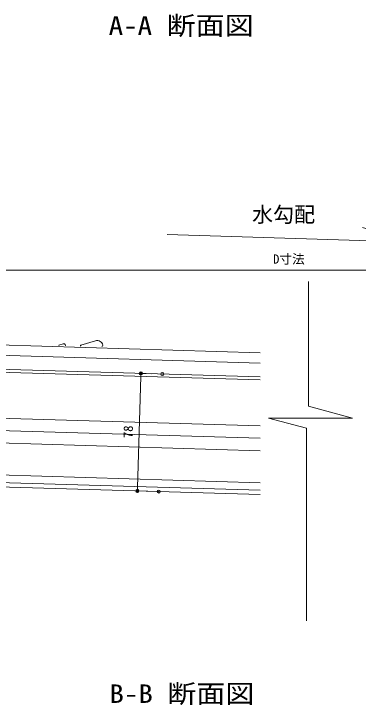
# Model space of a CAD drawing. Units: millimetres, scale not verified. Extents: x -1262 to 1261, y -891 to 891.
# Drawn here: x 283 to 511.3, y -101.3 to 357.4 of the extents above; entities that cross this region are included whole.
import ezdxf
from ezdxf.enums import TextEntityAlignment as Align

# ---------------------------------------------------------------- set-up
doc = ezdxf.new("R2010")
doc.units = ezdxf.units.MM
doc.header["$LTSCALE"] = 4
doc.header["$PDMODE"] = 32
doc.header["$PDSIZE"] = 2
for name, color, linetype, lineweight in [('0-0_0', 3, 'Continuous', 18), ('0-1_CSLAYER2', 7, 'Continuous', 18), ('0-2_金物', 7, 'Continuous', 18), ('0-4_Defpoints', 7, 'Continuous', 18)]:
    doc.layers.add(name, color=color, linetype=linetype, lineweight=lineweight)
doc.styles.add('ＭＳ ゴシック', font='')
doc.styles.get('ＭＳ ゴシック').set_extended_font_data('MS Gothic')

# ---------------------------------------------------------------- blocks, each defined once
blk = doc.blocks.new('BLKF0077')
at = {"layer": '0-2_金物', "color": 5}
blk.add_line((395.554, 229.784), (398.038, 230.508), dxfattribs=at)
for centre, radius, start, end in [((398.343, 229.57), 0.986, 12.65585, 108.04637), ((395.575, 229.711), 0.0764, 106.23992, 268.28164), ((399.048, 229.791), 0.257, 286.64174, 358.82448)]:
    blk.add_arc(centre, radius, start, end, dxfattribs=at)
blk = doc.blocks.new('BLKF0081')
at = {"layer": '0-2_金物', "color": 5}
blk.add_line((391.851, 229.791), (392.596, 230.008), dxfattribs=at)
for centre, radius, start, end in [((391.857, 229.769), 0.0229, 106.23992, 268.28164), ((392.688, 229.726), 0.296, 12.65585, 108.04637), ((392.899, 229.793), 0.0771, 286.64174, 358.82448)]:
    blk.add_arc(centre, radius, start, end, dxfattribs=at)
blk = doc.blocks.new('_Origin2')
at = {"layer": '0-0_0', "color": 7, "lineweight": 9}
blk.add_line((-0.5, 0), (-1, 0), dxfattribs=at)
for radius in [0.5, 0.25]:
    blk.add_circle((0, 0), radius, dxfattribs=at)
blk = doc.blocks.new('D55')
at = {"layer": '0-1_CSLAYER2', "lineweight": 9}
for p, q in [((2847.519, 3038.268), (2845.31, 2964.621)), ((2854.622, 3040.216), (2847.584, 3040.427)), ((2852.283, 2962.251), (2845.245, 2962.462))]:
    blk.add_line(p, q, dxfattribs=at)
at = {"layer": '0-4_Defpoints'}
for p in [(2861.819, 3040), (2845.245, 2962.462), (2859.48, 2962.035)]:
    blk.add_point(p, dxfattribs=at)
at = {"layer": '0-1_CSLAYER2', "xscale": 2.16, "yscale": 2.16}
for p, rotation in [((2847.584, 3040.427), 88.28164), ((2845.245, 2962.462), 268.28164)]:
    blk.add_blockref('_Origin2', p, dxfattribs=dict(at, rotation=rotation))
at = {"layer": '0-1_CSLAYER2', "style": 'ＭＳ ゴシック'}
blk.add_text('78', height=6.158, rotation=88.282, dxfattribs=at).set_placement((2843.89, 2997.318), align=Align.BOTTOM_LEFT)
blk = doc.blocks.new('D56')
at = {"layer": '0-1_CSLAYER2', "lineweight": 9}
blk.add_line((3305.1, 3108.944), (2586.356, 3108.944), dxfattribs=at)
at = {"layer": '0-1_CSLAYER2', "style": 'ＭＳ ゴシック'}
blk.add_text('D寸法', height=6.158, dxfattribs=at).set_placement((2935.228, 3111.344), align=Align.BOTTOM_LEFT)

msp = doc.modelspace()

# ---------------------------------------------------------------- linework, layer by layer
at = {"layer": '0-1_CSLAYER2'}
for p, q in [((446.21, 132.494), (119.774, 142.287)), ((446.21, 125.691), (119.571, 135.49))]:
    msp.add_line(p, q, dxfattribs=at)
at = {"layer": '0-1_CSLAYER2', "color": 3}
for p, q in [((446.21, 116.487), (155.183, 125.218)), ((446.21, 114.486), (155.123, 123.219)), ((446.21, 83.972), (154.208, 92.732)), ((446.21, 75.768), (166.559, 84.158)), ((446.21, 67.465), (166.31, 75.862)), ((446.21, 46.255), (173.349, 54.441)), ((446.21, 41.253), (208.903, 48.372)), ((446.21, 38.452), (213.192, 45.442))]:
    msp.add_line(p, q, dxfattribs=at)
at = {"layer": '0-2_金物'}
for p, q in [((478.46, 179.725), (478.46, 96.995)), ((477.129, -45.324), (477.129, 82.42))]:
    msp.add_line(p, q, dxfattribs=at)
at = {"layer": '0-2_金物', "color": 3}
msp.add_lwpolyline([(384.615, 210.903), (547.978, 206.002), (514.254, 215.619)], dxfattribs=at)
at = {"layer": '0-2_金物'}
msp.add_lwpolyline([(478.46, 96.995), (507.624, 89.18), (451.901, 89.18), (477.129, 82.42)], dxfattribs=at)

# ---------------------------------------------------------------- block references
at = {"layer": '0-0_0', "xscale": 3.927273, "yscale": 3.927273}
for name in ['BLKF0081', 'BLKF0077']:
    msp.add_blockref(name, (-1226.097, -764.849), dxfattribs=at)
at = {"layer": '0-1_CSLAYER2'}
for name in ['D56', 'D55']:
    msp.add_blockref(name, (-2480.365, -2921.57), dxfattribs=at)

# ---------------------------------------------------------------- texts
at = {"layer": '0-2_金物', "style": 'ＭＳ ゴシック', "width": 1.15}
for s, p in [('A-A 断面図', (345.852, 339.775)), ('B-B 断面図', (346.354, -103.48))]:
    msp.add_text(s, height=12.27, dxfattribs=at).set_placement(p, align=Align.BOTTOM_LEFT)
at = {"layer": '0-2_金物', "style": 'ＭＳ ゴシック'}
msp.add_text('水勾配', height=10.22, dxfattribs=at).set_placement((440.902, 216.093), align=Align.BOTTOM_LEFT)

doc.saveas('drawing.dxf')
